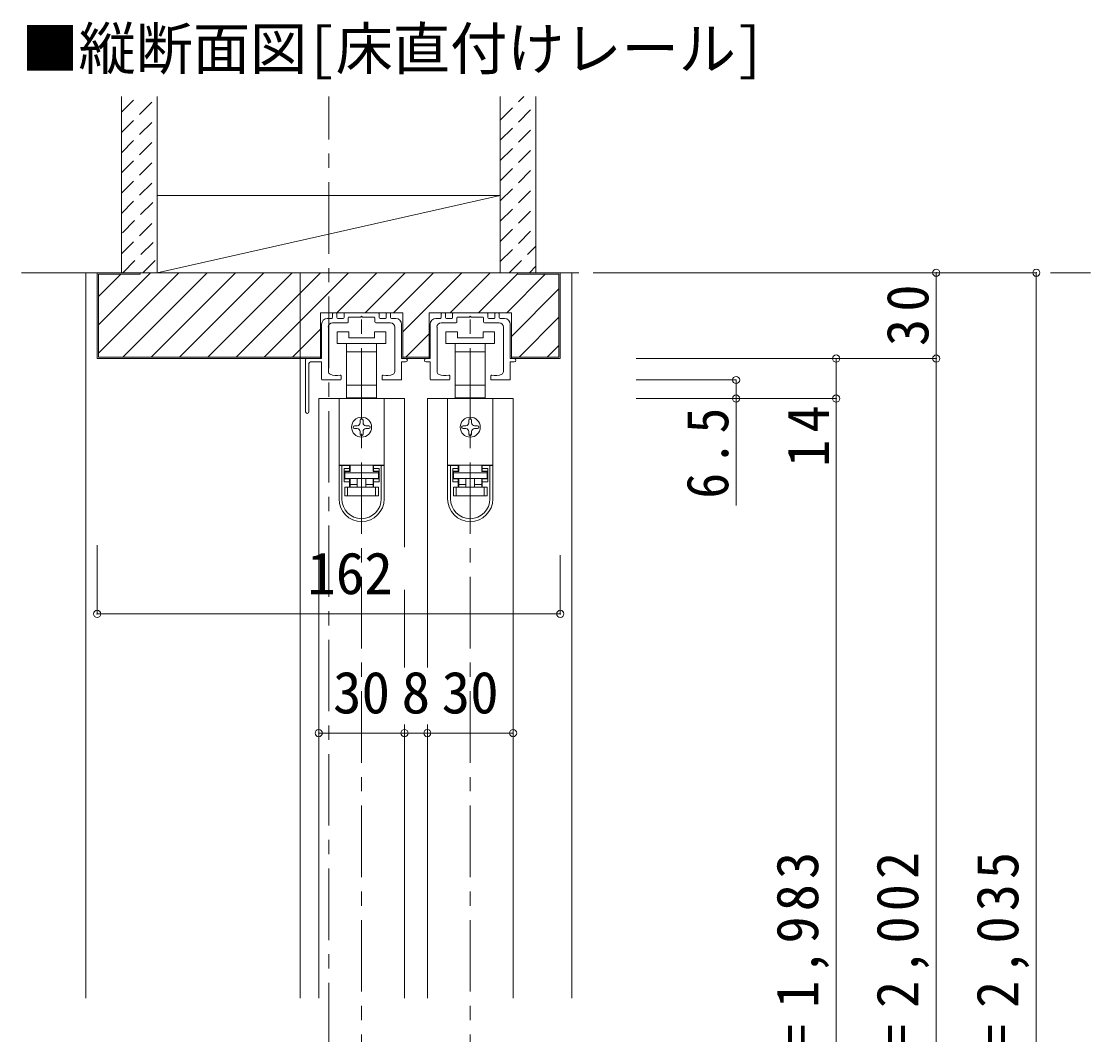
# Model space of a CAD drawing. Units: millimetres at full size, sheet at 1:5; some dimension numbers follow another scale. Extents: x -973 to 977, y -718 to 696.
# Drawn here: x 71.7 to 445.7, y -330.6 to 23.8 of the extents above; entities that cross this region are included whole.
import ezdxf
from ezdxf.enums import TextEntityAlignment as Align

# ---------------------------------------------------------------- set-up
doc = ezdxf.new("R2010")
doc.units = ezdxf.units.MM
doc.header["$LTSCALE"] = 5
doc.header["$PDMODE"] = 32
doc.header["$PDSIZE"] = 2.5
doc.linetypes.add('CHAIN1', pattern=[8, 5, -1, 1, -1])
doc.linetypes.add('DASHED1', pattern=[1.8, 1.2, -0.6])
for name, color, linetype, lineweight in [('0-0_補助線', 3, 'Continuous', 9), ('0-1_通り芯', 4, 'CHAIN1', 9), ('0-2_柱', 3, 'Continuous', 9), ('0-3_仕上げ', 2, 'Continuous', 9), ('0-4_枠', 3, 'Continuous', 9), ('0-6_扉', 6, 'Continuous', 9), ('0-7_金物', 7, 'Continuous', 9), ('0-A_文字', 7, 'Continuous', 9), ('0-B_寸法', 7, 'Continuous', 9), ('0-C_ハッチ', 4, 'DASHED1', 9)]:
    doc.layers.add(name, color=color, linetype=linetype, lineweight=lineweight)
doc.styles.add('ＭＳ ゴシック', font='')
doc.styles.get('ＭＳ ゴシック').set_extended_font_data('MS Gothic')

# ---------------------------------------------------------------- blocks, each defined once
blk = doc.blocks.new('下荷重(戸車)')
at = {"layer": '0-7_金物'}
for p, q in [((8.5, 37.107), (4.5, 37.107)), ((-5.25, 30.107), (0, 30.107)), ((0, 30.107), (5.25, 30.107)), ((5.25, 30.107), (5.25, 33.107)), ((5.25, 18.507), (5.25, 30.107)), ((0, 18.507), (-5.25, 18.507)), ((-5.25, 18.507), (-5.25, 14.107)), ((5.25, 18.507), (0, 18.507)), ((5.25, 14.107), (5.25, 18.507)), ((7.9, 13.807), (-7.9, 13.807)), ((-7.9, 13.807), (-7.9, -9.493)), ((-5.25, 14.107), (-4, 14.107)), ((-4, 14.107), (-4, 13.807)), ((4, 14.107), (-4, 14.107)), ((4, 14.107), (5.25, 14.107)), ((4, 13.807), (4, 14.107)), ((7.9, 13.807), (7.9, -9.493)), ((-1.5, 4.307), (-2.5, 4.307)), ((-0.5, 6.307), (-0.5, 5.307)), ((0.5, 5.307), (0.5, 6.307)), ((2.5, 4.307), (1.5, 4.307)), ((-2.5, 3.307), (-1.5, 3.307)), ((-0.5, 2.307), (-0.5, 1.307)), ((0.5, 1.307), (0.5, 2.307)), ((1.5, 3.307), (2.5, 3.307)), ((7.9, -9.493), (-7.9, -9.493)), ((-7.9, -9.493), (-7.9, -9.593)), ((-6.9, -9.593), (-7.9, -9.593)), ((-7.9, -9.593), (-7.9, -21.293)), ((-4.2, -9.593), (-6.9, -9.593)), ((-6.9, -21.293), (-6.9, -9.593)), ((-6.1, -10.593), (-6.1, -15.293)), ((-6.1, -10.593), (-4.2, -10.593)), ((-4.9, -9.593), (-4.9, -9.493)), ((-4.2, -9.593), (-4.2, -10.593)), ((-4, -11.693), (-4, -9.493)), ((4, -9.493), (4, -11.693)), ((6.9, -9.593), (4.2, -9.593)), ((4.2, -10.593), (4.2, -9.593)), ((4.2, -11.593), (4.2, -10.593)), ((4.2, -10.593), (6.1, -10.593)), ((4.9, -9.493), (4.9, -9.593)), ((6.1, -15.293), (6.1, -10.593)), ((6.9, -9.593), (6.9, -21.293)), ((7.9, -9.593), (6.9, -9.593)), ((7.9, -9.493), (7.9, -9.593)), ((7.9, -21.293), (7.9, -9.593)), ((-6.1, -14.293), (-4.2, -14.293)), ((-5.9, -11.693), (-5.9, -12.193)), ((-4, -11.693), (-5.9, -11.693)), ((-5.9, -12.193), (5.9, -12.193)), ((-5.9, -14.193), (-5.9, -12.193)), ((5.9, -14.193), (-5.9, -14.193)), ((-4.2, -14.293), (-4.2, -15.293)), ((-4, -16.193), (-4, -14.193)), ((-1.5, -14.193), (-1.5, -17.193)), ((1.5, -14.193), (1.5, -17.193)), ((5.9, -11.693), (4, -11.693)), ((6.1, -11.593), (4.2, -11.593)), ((5.9, -12.193), (5.9, -11.693)), ((5.9, -12.193), (5.9, -14.193)), ((-4.2, -15.293), (-6.1, -15.293)), ((-5.9, -17.193), (-4.9, -17.193)), ((-4.9, -17.193), (4.9, -17.193)), ((-4.9, -17.193), (-4.9, -20.193)), ((-4.2, -15.293), (-4.2, -17.193)), ((1.5, -16.193), (4, -16.193)), ((6.1, -15.293), (4.2, -15.293)), ((4.2, -17.193), (4.2, -15.293)), ((4.9, -17.193), (5.9, -17.193)), ((5.9, -17.193), (5.9, -20.193)), ((4.9, -20.193), (-4.9, -20.193))]:
    blk.add_line(p, q, dxfattribs=at)
for points in [[(-8.5, 33.107), (0, 33.107), (8.5, 33.107), (8.5, 37.107)], [(4.5, 37.107), (4.5, 35.107), (-4.5, 35.107), (-4.5, 37.107), (-8.5, 37.107), (-8.5, 33.107)], [(-5.25, 33.107), (-5.25, 30.107), (-5.25, 18.507)], [(-4.2, -10.593), (-4.2, -11.593), (-6.1, -11.593)], [(4, -14.193), (4, -16.193), (4, -17.193)], [(4.2, -15.293), (4.2, -14.293), (6.1, -14.293)], [(-4.9, -20.193), (-5.9, -20.193), (-5.9, -17.193)], [(-4, -17.193), (-4, -16.193), (-1.5, -16.193)], [(5.9, -20.193), (4.9, -20.193), (4.9, -17.193)]]:
    blk.add_lwpolyline(points, dxfattribs=at)
blk.add_circle((0, 3.807), 3.5, dxfattribs=at)
for centre, radius, start, end in [((-2.5, 3.807), 0.5, 90, 180), ((-2.5, 3.807), 0.5, 180, 270), ((-1.5, 5.307), 1, 270, 0), ((0, 6.307), 0.5, 90, 180), ((0, 6.307), 0.5, 0, 90), ((1.5, 5.307), 1, 180, 270), ((2.5, 3.807), 0.5, 0, 90), ((2.5, 3.807), 0.5, 270, 0), ((-1.5, 2.307), 1, 0, 90), ((0, 1.307), 0.5, 180, 270), ((0, 1.307), 0.5, 270, 0), ((1.5, 2.307), 1, 90, 180), ((0, -21.293), 7.9, 180, 0), ((0, -21.293), 6.9, 180, 0)]:
    blk.add_arc(centre, radius, start, end, dxfattribs=at)
blk = doc.blocks.new('03')
at = {"layer": '0-B_寸法'}
for p, q in [((-9.229, 7.776), (-9.229, 9.176)), ((-8.029, 9.476), (-8.929, 9.476)), ((-7.729, 7.776), (-7.729, 9.176)), ((-5.229, 9.176), (-5.229, 7.776)), ((-4.929, 9.476), (6.771, 9.476)), ((-3.729, 6.276), (-3.729, 7.676)), ((-3.429, 7.976), (0.621, 7.976)), ((0.921, 8.276), (0.621, 7.976)), ((0.921, 8.276), (1.221, 7.976)), ((5.271, 7.976), (1.221, 7.976)), ((5.571, 6.276), (5.571, 7.676)), ((7.071, 9.176), (7.071, 7.776)), ((9.571, 7.776), (9.571, 9.176)), ((9.871, 9.476), (10.771, 9.476)), ((11.071, 7.776), (11.071, 9.176)), ((-13.079, 5.476), (-13.079, -6.524)), ((-11.079, 7.476), (-9.529, 7.476)), ((-10.679, -11.096), (-10.679, 4.476)), ((-9.229, 5.976), (-4.029, 5.976)), ((-5.529, 7.476), (-7.429, 7.476)), ((11.071, 5.976), (5.871, 5.976)), ((7.371, 7.476), (9.271, 7.476)), ((12.921, 7.476), (11.371, 7.476)), ((12.521, -11.096), (12.521, 4.476)), ((14.921, 5.476), (14.921, -6.524)), ((-18.679, -25.124), (-18.679, -7.024)), ((-18.179, -6.524), (-13.079, -6.524)), ((16.321, -6.524), (14.921, -6.524)), ((-17.479, -25.124), (-17.479, -8.224)), ((-16.979, -7.724), (-13.079, -7.724)), ((-13.079, -13.724), (-13.079, -7.724)), ((16.321, -7.724), (14.921, -7.724)), ((14.921, -13.724), (14.921, -7.724)), ((-12.779, -14.024), (-6.529, -14.024)), ((-6.229, -13.724), (-6.229, -12.649)), ((8.071, -13.724), (8.071, -12.649)), ((14.621, -14.024), (8.371, -14.024))]:
    blk.add_line(p, q, dxfattribs=at)
for centre, radius, start, end in [((-9.529, 7.776), 0.3, 270, 0), ((-8.929, 9.176), 0.3, 90, 180), ((-8.029, 9.176), 0.3, 0, 90), ((-7.429, 7.776), 0.3, 180, 270), ((-5.529, 7.776), 0.3, 270, 0), ((-4.929, 9.176), 0.3, 90, 180), ((-3.429, 7.676), 0.3, 90, 180), ((5.271, 7.676), 0.3, 0, 90), ((6.771, 9.176), 0.3, 0, 90), ((7.371, 7.776), 0.3, 180, 270), ((9.271, 7.776), 0.3, 270, 0), ((9.871, 9.176), 0.3, 90, 180), ((10.771, 9.176), 0.3, 0, 90), ((11.371, 7.776), 0.3, 180, 270), ((-11.079, 5.476), 2, 90, 180), ((-9.229, 4.476), 1.5, 90, 180), ((-4.029, 6.276), 0.3, 270, 0), ((5.871, 6.276), 0.3, 180, 270), ((11.071, 4.476), 1.5, 0, 90), ((12.921, 5.476), 2, 0, 90), ((-18.179, -7.024), 0.5, 90, 180), ((16.321, -7.124), 0.6, 0, 90), ((16.321, -7.124), 0.6, 270, 0), ((-16.979, -8.224), 0.5, 90, 180), ((-9.679, -11.096), 1, 180, 243.25632), ((11.521, -11.096), 1, 296.74368, 0), ((-12.779, -13.724), 0.3, 180, 270), ((-7.879, -7.524), 5, 243.25632, 284.75682), ((-6.529, -12.649), 0.3, 0, 104.75682), ((-6.529, -13.724), 0.3, 270, 0), ((8.371, -12.649), 0.3, 75.24318, 180), ((8.371, -13.724), 0.3, 180, 270), ((9.721, -7.524), 5, 255.24318, 296.74368), ((14.621, -13.724), 0.3, 270, 0), ((-18.079, -25.124), 0.6, 180, 0)]:
    blk.add_arc(centre, radius, start, end, dxfattribs=at)
blk = doc.blocks.new('02')
at = {"layer": '0-B_寸法'}
for p, q in [((-10.15, 6.923), (-10.15, 8.323)), ((-8.95, 8.623), (-9.85, 8.623)), ((-8.65, 6.923), (-8.65, 8.323)), ((-6.15, 8.323), (-6.15, 6.923)), ((-5.85, 8.623), (5.85, 8.623)), ((6.15, 8.323), (6.15, 6.923)), ((8.65, 6.923), (8.65, 8.323)), ((8.95, 8.623), (9.85, 8.623)), ((10.15, 6.923), (10.15, 8.323)), ((-14, 4.623), (-14, -7.377)), ((-12, 6.623), (-10.45, 6.623)), ((-10.15, 5.123), (-4.95, 5.123)), ((-6.45, 6.623), (-8.35, 6.623)), ((-4.65, 5.423), (-4.65, 6.823)), ((-4.35, 7.123), (-0.3, 7.123)), ((0, 7.423), (-0.3, 7.123)), ((0, 7.423), (0.3, 7.123)), ((4.35, 7.123), (0.3, 7.123)), ((4.65, 5.423), (4.65, 6.823)), ((10.15, 5.123), (4.95, 5.123)), ((6.45, 6.623), (8.35, 6.623)), ((12, 6.623), (10.45, 6.623)), ((14, 4.623), (14, -7.377)), ((-11.6, -11.949), (-11.6, 3.623)), ((11.6, -11.949), (11.6, 3.623)), ((-15.4, -7.377), (-14, -7.377)), ((15.4, -7.377), (14, -7.377)), ((-15.4, -8.577), (-14, -8.577)), ((-14, -14.577), (-14, -8.577)), ((15.4, -8.577), (14, -8.577)), ((14, -14.577), (14, -8.577)), ((-13.7, -14.877), (-7.45, -14.877)), ((-7.15, -14.577), (-7.15, -13.502)), ((7.15, -14.577), (7.15, -13.502)), ((13.7, -14.877), (7.45, -14.877))]:
    blk.add_line(p, q, dxfattribs=at)
for centre, radius, start, end in [((-9.85, 8.323), 0.3, 90, 180), ((-8.95, 8.323), 0.3, 0, 90), ((-5.85, 8.323), 0.3, 90, 180), ((5.85, 8.323), 0.3, 0, 90), ((8.95, 8.323), 0.3, 90, 180), ((9.85, 8.323), 0.3, 0, 90), ((-12, 4.623), 2, 90, 180), ((-10.15, 3.623), 1.5, 90, 180), ((-10.45, 6.923), 0.3, 270, 0), ((-8.35, 6.923), 0.3, 180, 270), ((-6.45, 6.923), 0.3, 270, 0), ((-4.95, 5.423), 0.3, 270, 0), ((-4.35, 6.823), 0.3, 90, 180), ((4.35, 6.823), 0.3, 0, 90), ((4.95, 5.423), 0.3, 180, 270), ((6.45, 6.923), 0.3, 180, 270), ((8.35, 6.923), 0.3, 270, 0), ((10.45, 6.923), 0.3, 180, 270), ((10.15, 3.623), 1.5, 0, 90), ((12, 4.623), 2, 0, 90), ((-15.4, -7.977), 0.6, 90, 180), ((15.4, -7.977), 0.6, 0, 90), ((-15.4, -7.977), 0.6, 180, 270), ((15.4, -7.977), 0.6, 270, 0), ((-13.7, -14.577), 0.3, 180, 270), ((-10.6, -11.949), 1, 180, 243.25632), ((-8.8, -8.377), 5, 243.25632, 284.75682), ((-7.45, -13.502), 0.3, 0, 104.75682), ((-7.45, -14.577), 0.3, 270, 0), ((7.45, -13.502), 0.3, 75.24318, 180), ((7.45, -14.577), 0.3, 180, 270), ((8.8, -8.377), 5, 255.24318, 296.74368), ((10.6, -11.949), 1, 296.74368, 0), ((13.7, -14.577), 0.3, 270, 0)]:
    blk.add_arc(centre, radius, start, end, dxfattribs=at)

msp = doc.modelspace()

# ---------------------------------------------------------------- linework, layer by layer
at = {"layer": '0-0_補助線'}
for p, q in [((176.253, -94.151), (176.253, -78.151)), ((214.253, -94.151), (214.253, -78.151)), ((214.253, -93.651), (205.053, -93.651)), ((214.253, -94.151), (205.053, -94.151))]:
    msp.add_line(p, q, dxfattribs=at)
at = {"layer": '0-0_補助線', "color": 6}
for p, q in [((205.653, -108.151), (175.653, -108.151)), ((243.653, -108.151), (213.653, -108.151))]:
    msp.add_line(p, q, dxfattribs=at)
at = {"layer": '0-0_補助線'}
for points in [[(205.053, -94.151), (205.053, -78.151), (176.253, -78.151)], [(243.053, -94.151), (243.053, -78.151), (214.253, -78.151)]]:
    msp.add_lwpolyline(points, dxfattribs=at)
at = {"layer": '0-1_通り芯'}
for p, q in [((179.153, -577.5), (179.153, -2.5)), ((71.653, -64.151), (445.653, -64.151)), ((190.653, -555.5), (190.653, -78.151)), ((228.653, -555.5), (228.653, -78.151))]:
    msp.add_line(p, q, dxfattribs=at)
at = {"layer": '0-2_柱', "color": 7}
msp.add_line((119.153, -64.151), (239.153, -37.151), dxfattribs=at)
at = {"layer": '0-2_柱'}
for p, q in [((119.153, -37.151), (239.153, -37.151)), ((119.153, -64.151), (239.153, -64.151))]:
    msp.add_line(p, q, dxfattribs=at)
at = {"layer": '0-3_仕上げ'}
for p, q in [((106.653, -64.151), (106.653, -2.5)), ((119.153, -64.151), (119.153, -2.5)), ((239.153, -64.151), (239.153, -2.5)), ((251.653, -64.151), (251.653, -2.5))]:
    msp.add_line(p, q, dxfattribs=at)
at = {"layer": '0-4_枠', "color": 4}
for p, q in [((94.153, -64.151), (98.153, -64.151)), ((94.153, -64.151), (94.153, -317.826)), ((169.153, -64.151), (169.153, -317.826)), ((264.153, -64.151), (260.153, -64.151)), ((264.153, -317.826), (264.153, -64.151))]:
    msp.add_line(p, q, dxfattribs=at)
at = {"layer": '0-4_枠'}
for p, q in [((260.153, -64.151), (98.153, -64.151)), ((98.153, -94.151), (98.153, -64.151)), ((113.153, -64.651), (98.653, -64.651)), ((98.653, -93.651), (98.653, -64.651)), ((113.153, -64.151), (113.153, -64.651)), ((245.153, -64.651), (245.153, -64.151)), ((245.153, -64.651), (259.653, -64.651)), ((259.653, -93.651), (259.653, -64.651)), ((260.153, -94.151), (260.153, -64.151)), ((176.253, -94.151), (98.153, -94.151)), ((98.653, -93.651), (176.253, -93.651)), ((259.653, -93.651), (243.053, -93.651)), ((260.153, -94.151), (243.053, -94.151))]:
    msp.add_line(p, q, dxfattribs=at)
at = {"layer": '0-6_扉'}
for p, q in [((175.653, -108.151), (175.653, -317.826)), ((205.653, -108.151), (205.653, -160.127)), ((213.653, -108.151), (213.653, -202.151)), ((243.653, -108.151), (243.653, -317.826)), ((205.653, -175.056), (205.653, -202.151)), ((205.653, -222.151), (205.653, -317.826)), ((213.653, -222.151), (213.653, -317.826))]:
    msp.add_line(p, q, dxfattribs=at)
at = {"layer": '0-B_寸法', "color": 4}
for p, q in [((426.653, -64.151), (286.653, -64.151)), ((391.653, -64.151), (391.653, -94.151)), ((426.653, -555.5), (426.653, -64.151)), ((391.653, -94.151), (286.653, -94.151)), ((356.653, -94.151), (356.653, -108.151)), ((391.653, -552.5), (391.653, -94.151)), ((321.653, -101.651), (286.653, -101.651)), ((321.653, -101.651), (321.653, -145.565)), ((356.653, -108.151), (286.653, -108.151)), ((356.653, -108.151), (356.653, -547.5)), ((98.153, -183.455), (98.153, -159.397)), ((260.153, -183.455), (260.153, -162.897)), ((98.153, -183.455), (260.153, -183.455)), ((175.653, -225.151), (243.653, -225.151))]:
    msp.add_line(p, q, dxfattribs=at)
at = {"layer": '0-B_寸法'}
for p in [(391.653, -64.151), (426.653, -64.151), (356.653, -94.151), (391.653, -94.151), (321.653, -101.651), (321.653, -108.151), (356.653, -108.151), (98.153, -183.455), (260.153, -183.455), (175.653, -225.151), (205.653, -225.151), (213.653, -225.151), (243.653, -225.151)]:
    msp.add_point(p, dxfattribs=at)
at = {"layer": '0-C_ハッチ'}
for p, q in [((106.653, -8.046), (112.199, -2.5)), ((106.653, -15.118), (119.153, -2.618)), ((239.153, -10.755), (247.408, -2.5)), ((239.153, -17.826), (251.653, -5.326)), ((106.653, -22.189), (119.153, -9.689)), ((239.153, -24.897), (251.653, -12.397)), ((106.653, -29.26), (119.153, -16.76)), ((239.153, -31.968), (251.653, -19.468)), ((106.653, -36.331), (119.153, -23.831)), ((239.153, -39.039), (251.653, -26.539)), ((106.653, -43.402), (119.153, -30.902)), ((239.153, -46.11), (251.653, -33.61)), ((106.975, -50.151), (119.153, -37.973)), ((239.153, -53.181), (251.653, -40.681)), ((106.625, -57.572), (119.153, -45.044)), ((239.153, -60.252), (251.653, -47.752)), ((107.117, -64.151), (119.153, -52.115)), ((242.325, -64.151), (251.653, -54.823)), ((114.188, -64.151), (119.153, -59.186)), ((249.396, -64.151), (251.653, -61.894))]:
    msp.add_line(p, q, dxfattribs=at)
at = {"layer": '0-C_ハッチ', "linetype": 'Continuous'}
for p, q in [((98.653, -82.325), (116.826, -64.151)), ((98.653, -92.224), (126.726, -64.151)), ((98.653, -72.425), (106.427, -64.651)), ((107.125, -93.651), (136.625, -64.151)), ((117.025, -93.651), (146.525, -64.151)), ((126.924, -93.651), (156.424, -64.151)), ((136.824, -93.651), (166.324, -64.151)), ((146.723, -93.651), (176.223, -64.151)), ((156.623, -93.651), (186.123, -64.151)), ((182.022, -78.151), (196.022, -64.151)), ((191.922, -78.151), (205.922, -64.151)), ((201.821, -78.151), (215.821, -64.151)), ((205.053, -84.819), (225.721, -64.151)), ((221.62, -78.151), (235.62, -64.151)), ((231.52, -78.151), (245.153, -64.518)), ((254.919, -64.651), (241.419, -78.151)), ((243.053, -86.417), (259.653, -69.817)), ((245.718, -93.651), (259.653, -79.716)), ((166.522, -93.651), (176.253, -83.92)), ((206.12, -93.651), (214.253, -85.518)), ((255.618, -93.651), (259.653, -89.616))]:
    msp.add_line(p, q, dxfattribs=at)

# ---------------------------------------------------------------- block references
at = {"layer": '0-7_金物'}
for name, p in [('03', (189.732, -87.628)), ('02', (228.653, -86.774)), ('下荷重(戸車)', (190.653, -121.958)), ('下荷重(戸車)', (228.653, -121.958))]:
    msp.add_blockref(name, p, dxfattribs=at)

# ---------------------------------------------------------------- texts
at = {"layer": '0-A_文字', "style": 'ＭＳ ゴシック'}
msp.add_text('■縦断面図[床直付けレール]', height=14.66, dxfattribs=at).set_placement((71.653, 2.5), align=Align.BOTTOM_LEFT)
at = {"layer": '0-B_寸法', "style": 'ＭＳ ゴシック'}
for s, p in [('162', (171.653, -180.955)), ('30', (180.653, -222.651)), ('8', (204.653, -222.651)), ('30', (218.653, -222.651))]:
    msp.add_text(s, height=14.66, dxfattribs=at).set_placement(p, align=Align.BOTTOM_LEFT)
at = {"layer": '0-B_寸法', "char_height": 14.66, "attachment_point": 7, "rotation": 90, "style": 'ＭＳ ゴシック'}
for s, insert in [('\\T1.27;\\W0.95;30', (389.153, -89.776)), ('\\T1.27;\\W0.95;14', (354.153, -132.035)), ('\\T1.27;\\W0.9;6.5', (319.153, -143.132)), ('\\T1.19;\\W0.95;ＤＨ＝1,983', (354.153, -389.076)), ('\\T1.19;\\W0.95;枠内＝2,002', (389.153, -389.076)), ('\\T1.19;\\W0.95;枠外＝2,035', (424.153, -389.076))]:
    msp.add_mtext(s, dxfattribs=dict(at, insert=insert))

doc.saveas('drawing.dxf')
